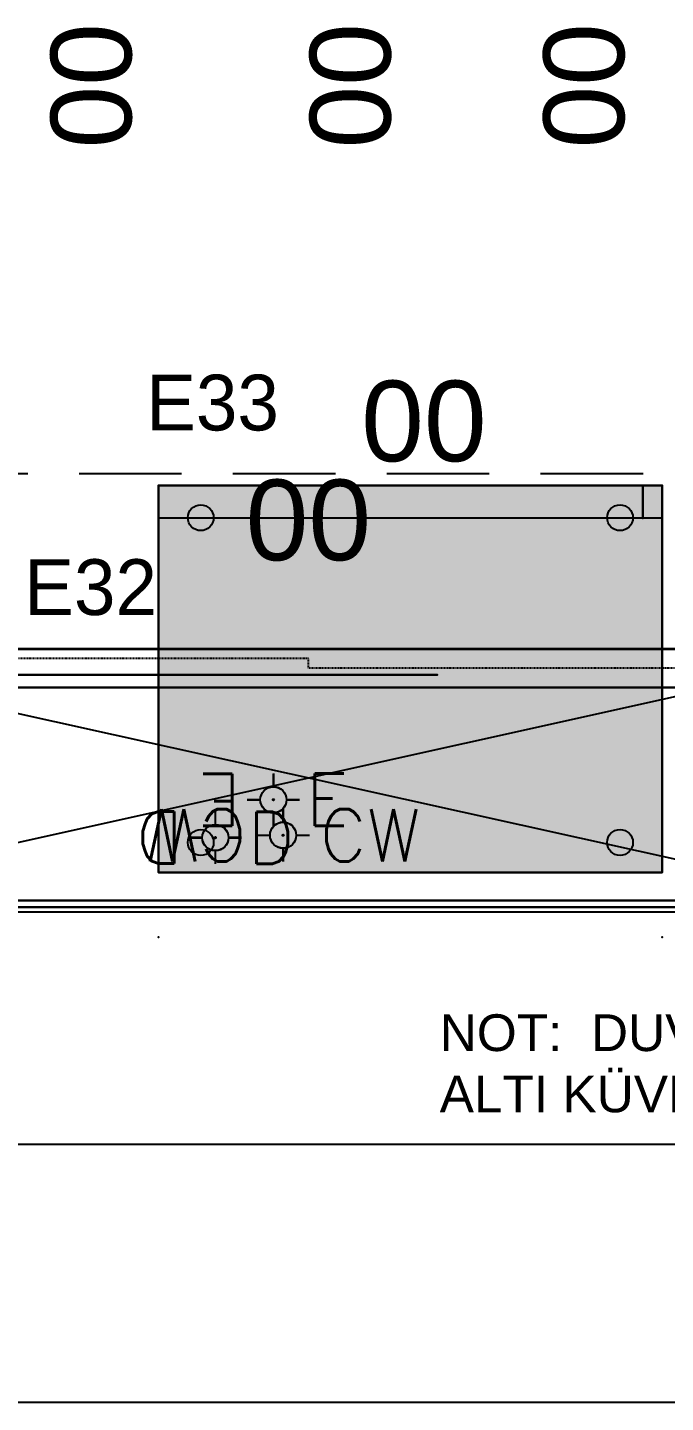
# Model space of a CAD drawing. Header units: millimetres. Extents: x 38967 to 51721, y 49836 to 53207.
# Drawn here: x 48819.9 to 48918.6, y 51690.6 to 51903.8 of the extents above; entities that cross this region are included whole.
import ezdxf
from ezdxf.enums import TextEntityAlignment as Align

# ---------------------------------------------------------------- set-up
doc = ezdxf.new("R2010")
doc.units = ezdxf.units.MM
doc.header["$LTSCALE"] = 5
doc.linetypes.add('HIDDEN2', pattern=[4.7625, 3.175, -1.5875])
doc.linetypes.add('NASCOSTA', pattern=[0.375, 0.25, -0.125])
for name, color, linetype in [('200-EquipBlack-3d', 250, 'Continuous'), ('200-EquipBorder-2d', 9, 'Continuous'), ('200-EquipID-2d', 7, 'Continuous'), ('200-EquipInternal-2d', 252, 'Continuous'), ('200-EquipRemBorder-2d', 21, 'Continuous'), ('200-EquipSteel-3d', 9, 'Continuous'), ('250-Cwater-2d', 160, 'Continuous'), ('250-Drain-2D', 140, 'Continuous'), ('250-ele-2d', 20, 'Continuous'), ('elev3', 8, 'Continuous'), ('trace_down', 8, 'HIDDEN2')]:
    doc.layers.add(name, color=color, linetype=linetype)
doc.layers.add('200-InsPoint-3D', color=3, linetype='Continuous', plot=False)
doc.styles.add('Arial', font='arial.ttf')
doc.styles.add('ROMANS', font='micross.ttf')
doc.styles.add('SIMPLEX', font='simplex')
doc.styles.add('TAKSİM', font='GOTHIC.TTF', dxfattribs={"height": 20})

# ---------------------------------------------------------------- blocks, each defined once
blk = doc.blocks.new('ECON')
at = {"layer": '250-ele-2d'}
for p, q in [((0, 40.6), (0, 20.3)), ((-40.6, 0), (-20.3, 0)), ((20.3, 0), (40.6, 0)), ((0, -20.3), (0, -40.6))]:
    blk.add_line(p, q, dxfattribs=at)
for radius in [20.3, 1]:
    blk.add_circle((0, 0), radius, dxfattribs=at)
blk.add_point((0, 0), dxfattribs=at)
at = {"layer": '250-ele-2d', "style": 'SIMPLEX', "flags": 8}
blk.add_attdef('E', (50, -40.6), '', height=81, dxfattribs=at)
blk = doc.blocks.new('CCON')
at = {"layer": '250-Cwater-2d'}
for p, q in [((0, 40.6), (0, 20.3)), ((-40.6, 0), (-20.3, 0)), ((20.3, 0), (40.6, 0)), ((0, -20.3), (0, -40.6))]:
    blk.add_line(p, q, dxfattribs=at)
for radius in [20.3, 1]:
    blk.add_circle((0, 0), radius, dxfattribs=at)
blk.add_point((0, 0), dxfattribs=at)
at = {"layer": '250-Cwater-2d', "style": 'SIMPLEX', "flags": 8}
blk.add_attdef('CW', (56.5, -40.6), '', height=81, dxfattribs=at)
blk = doc.blocks.new('DCON')
at = {"layer": '250-Drain-2D'}
for p, q in [((0, 40.6), (0, 20.3)), ((-40.6, 0), (-20.3, 0)), ((20.3, 0), (40.6, 0)), ((0, -20.3), (0, -40.6))]:
    blk.add_line(p, q, dxfattribs=at)
for radius in [20.3, 1]:
    blk.add_circle((0, 0), radius, dxfattribs=at)
blk.add_point((0, 0), dxfattribs=at)
at = {"layer": '250-Drain-2D', "style": 'SIMPLEX', "flags": 8}
blk.add_attdef('D', (50, -40.6), '', height=81, dxfattribs=at)
blk = doc.blocks.new('FGC90A')
at = {"layer": '200-EquipBlack-3d'}
for points in [[(780, -100, 100), (0, -100, 100), (0, -100, 400), (780, -100, 400)], [(30, -700, 720), (750, -700, 720), (750, -700, 990), (30, -700, 990)]]:
    blk.add_3dface(points, dxfattribs=at)
at = {"layer": '200-EquipBorder-2d'}
blk.add_lwpolyline([(0, -700), (780, -700), (780, -100), (0, -100)], close=True, dxfattribs=at)
at = {"layer": '200-EquipInternal-2d'}
blk.add_line((780, -650), (0, -650), dxfattribs=at)
at = {"layer": '200-EquipSteel-3d', "extrusion": (1, 1.83691e-16, 3.37424e-32), "elevation": 30}
blk.add_lwpolyline([(-700, 720), (-649, 720), (-649, 650), (-700, 682)], dxfattribs=at)
at = {"layer": '200-EquipSteel-3d'}
for centre in [(65.4, -146.7), (714.6, -146.7), (65.4, -650), (714.6, -650)]:
    blk.add_circle(centre, 20, dxfattribs=at)
blk.add_solid([(0, -700, 990), (0, -100, 990), (780, -700, 990), (780, -100, 990)], dxfattribs=at)
at = {"layer": '200-EquipSteel-3d', "extrusion": (-1.29408e-31, -1, 1.83691e-16)}
for points in [[(51.8, 343.7, 699), (51.8, 333.7, 699), (96.8, 343.7, 699), (96.8, 333.7, 699)], [(51.8, 203.7, 699), (51.8, 193.7, 699), (96.8, 203.7, 699), (96.8, 193.7, 699)], [(51.8, 143.7, 699), (51.8, 133.7, 699), (96.8, 143.7, 699), (96.8, 133.7, 699)], [(51.8, 163.7, 699), (51.8, 153.7, 699), (96.8, 163.7, 699), (96.8, 153.7, 699)], [(51.8, 183.7, 699), (51.8, 173.7, 699), (96.8, 183.7, 699), (96.8, 173.7, 699)], [(51.8, 243.7, 699), (51.8, 233.7, 699), (96.8, 243.7, 699), (96.8, 233.7, 699)], [(51.8, 223.7, 699), (51.8, 213.7, 699), (96.8, 223.7, 699), (96.8, 213.7, 699)], [(51.8, 263.7, 699), (51.8, 253.7, 699), (96.8, 263.7, 699), (96.8, 253.7, 699)], [(51.8, 303.7, 699), (51.8, 293.7, 699), (96.8, 303.7, 699), (96.8, 293.7, 699)], [(51.8, 283.7, 699), (51.8, 273.7, 699), (96.8, 283.7, 699), (96.8, 273.7, 699)], [(51.8, 323.7, 699), (51.8, 313.7, 699), (96.8, 323.7, 699), (96.8, 313.7, 699)], [(111.5, 343.7, 699), (111.5, 333.7, 699), (156.5, 343.7, 699), (156.5, 333.7, 699)], [(111.5, 203.7, 699), (111.5, 193.7, 699), (156.5, 203.7, 699), (156.5, 193.7, 699)], [(111.5, 143.7, 699), (111.5, 133.7, 699), (156.5, 143.7, 699), (156.5, 133.7, 699)], [(111.5, 163.7, 699), (111.5, 153.7, 699), (156.5, 163.7, 699), (156.5, 153.7, 699)], [(111.5, 183.7, 699), (111.5, 173.7, 699), (156.5, 183.7, 699), (156.5, 173.7, 699)], [(111.5, 243.7, 699), (111.5, 233.7, 699), (156.5, 243.7, 699), (156.5, 233.7, 699)], [(111.5, 223.7, 699), (111.5, 213.7, 699), (156.5, 223.7, 699), (156.5, 213.7, 699)], [(111.5, 263.7, 699), (111.5, 253.7, 699), (156.5, 263.7, 699), (156.5, 253.7, 699)], [(111.5, 303.7, 699), (111.5, 293.7, 699), (156.5, 303.7, 699), (156.5, 293.7, 699)], [(111.5, 283.7, 699), (111.5, 273.7, 699), (156.5, 283.7, 699), (156.5, 273.7, 699)], [(111.5, 323.7, 699), (111.5, 313.7, 699), (156.5, 323.7, 699), (156.5, 313.7, 699)], [(172.8, 183.7, 699), (172.8, 173.7, 699), (217.8, 183.7, 699), (217.8, 173.7, 699)], [(172.8, 203.7, 699), (172.8, 193.7, 699), (217.8, 203.7, 699), (217.8, 193.7, 699)], [(172.8, 163.7, 699), (172.8, 153.7, 699), (217.8, 163.7, 699), (217.8, 153.7, 699)], [(172.8, 143.7, 699), (172.8, 133.7, 699), (217.8, 143.7, 699), (217.8, 133.7, 699)], [(172.8, 323.7, 699), (172.8, 313.7, 699), (217.8, 323.7, 699), (217.8, 313.7, 699)], [(172.8, 343.7, 699), (172.8, 333.7, 699), (217.8, 343.7, 699), (217.8, 333.7, 699)], [(172.8, 283.7, 699), (172.8, 273.7, 699), (217.8, 283.7, 699), (217.8, 273.7, 699)], [(172.8, 303.7, 699), (172.8, 293.7, 699), (217.8, 303.7, 699), (217.8, 293.7, 699)], [(172.8, 243.7, 699), (172.8, 233.7, 699), (217.8, 243.7, 699), (217.8, 233.7, 699)], [(172.8, 223.7, 699), (172.8, 213.7, 699), (217.8, 223.7, 699), (217.8, 213.7, 699)], [(172.8, 263.7, 699), (172.8, 253.7, 699), (217.8, 263.7, 699), (217.8, 253.7, 699)], [(232.4, 183.7, 699), (232.4, 173.7, 699), (277.4, 183.7, 699), (277.4, 173.7, 699)], [(232.4, 203.7, 699), (232.4, 193.7, 699), (277.4, 203.7, 699), (277.4, 193.7, 699)], [(232.4, 163.7, 699), (232.4, 153.7, 699), (277.4, 163.7, 699), (277.4, 153.7, 699)], [(232.4, 283.7, 699), (232.4, 273.7, 699), (277.4, 283.7, 699), (277.4, 273.7, 699)], [(232.4, 303.7, 699), (232.4, 293.7, 699), (277.4, 303.7, 699), (277.4, 293.7, 699)], [(232.4, 243.7, 699), (232.4, 233.7, 699), (277.4, 243.7, 699), (277.4, 233.7, 699)], [(232.4, 223.7, 699), (232.4, 213.7, 699), (277.4, 223.7, 699), (277.4, 213.7, 699)], [(232.4, 263.7, 699), (232.4, 253.7, 699), (277.4, 263.7, 699), (277.4, 253.7, 699)], [(232.4, 323.7, 699), (232.4, 313.7, 699), (277.4, 323.7, 699), (277.4, 313.7, 699)], [(232.4, 343.7, 699), (232.4, 333.7, 699), (277.4, 343.7, 699), (277.4, 333.7, 699)], [(232.4, 143.7, 699), (232.4, 133.7, 699), (277.4, 143.7, 699), (277.4, 133.7, 699)], [(292.1, 223.7, 699), (292.1, 213.7, 699), (337.1, 223.7, 699), (337.1, 213.7, 699)], [(292.1, 143.7, 699), (292.1, 133.7, 699), (337.1, 143.7, 699), (337.1, 133.7, 699)], [(292.1, 163.7, 699), (292.1, 153.7, 699), (337.1, 163.7, 699), (337.1, 153.7, 699)], [(292.1, 203.7, 699), (292.1, 193.7, 699), (337.1, 203.7, 699), (337.1, 193.7, 699)], [(292.1, 183.7, 699), (292.1, 173.7, 699), (337.1, 183.7, 699), (337.1, 173.7, 699)], [(292.1, 263.7, 699), (292.1, 253.7, 699), (337.1, 263.7, 699), (337.1, 253.7, 699)], [(292.1, 243.7, 699), (292.1, 233.7, 699), (337.1, 243.7, 699), (337.1, 233.7, 699)], [(292.1, 303.7, 699), (292.1, 293.7, 699), (337.1, 303.7, 699), (337.1, 293.7, 699)], [(292.1, 283.7, 699), (292.1, 273.7, 699), (337.1, 283.7, 699), (337.1, 273.7, 699)], [(292.1, 343.7, 699), (292.1, 333.7, 699), (337.1, 343.7, 699), (337.1, 333.7, 699)], [(292.1, 323.7, 699), (292.1, 313.7, 699), (337.1, 323.7, 699), (337.1, 313.7, 699)], [(292.1, 183.7, 699), (292.1, 173.7, 699), (337.1, 183.7, 699), (337.1, 173.7, 699)], [(292.1, 143.7, 699), (292.1, 133.7, 699), (337.1, 143.7, 699), (337.1, 133.7, 699)], [(292.1, 163.7, 699), (292.1, 153.7, 699), (337.1, 163.7, 699), (337.1, 153.7, 699)], [(292.1, 343.7, 699), (292.1, 333.7, 699), (337.1, 343.7, 699), (337.1, 333.7, 699)], [(292.1, 323.7, 699), (292.1, 313.7, 699), (337.1, 323.7, 699), (337.1, 313.7, 699)], [(292.1, 303.7, 699), (292.1, 293.7, 699), (337.1, 303.7, 699), (337.1, 293.7, 699)], [(292.1, 283.7, 699), (292.1, 273.7, 699), (337.1, 283.7, 699), (337.1, 273.7, 699)], [(292.1, 223.7, 699), (292.1, 213.7, 699), (337.1, 223.7, 699), (337.1, 213.7, 699)], [(292.1, 203.7, 699), (292.1, 193.7, 699), (337.1, 203.7, 699), (337.1, 193.7, 699)], [(292.1, 263.7, 699), (292.1, 253.7, 699), (337.1, 263.7, 699), (337.1, 253.7, 699)], [(292.1, 243.7, 699), (292.1, 233.7, 699), (337.1, 243.7, 699), (337.1, 233.7, 699)], [(351.8, 183.7, 699), (351.8, 173.7, 699), (396.8, 183.7, 699), (396.8, 173.7, 699)], [(351.8, 163.7, 699), (351.8, 153.7, 699), (396.8, 163.7, 699), (396.8, 153.7, 699)], [(351.8, 143.7, 699), (351.8, 133.7, 699), (396.8, 143.7, 699), (396.8, 133.7, 699)], [(351.8, 343.7, 699), (351.8, 333.7, 699), (396.8, 343.7, 699), (396.8, 333.7, 699)], [(351.8, 283.7, 699), (351.8, 273.7, 699), (396.8, 283.7, 699), (396.8, 273.7, 699)], [(351.8, 303.7, 699), (351.8, 293.7, 699), (396.8, 303.7, 699), (396.8, 293.7, 699)], [(351.8, 203.7, 699), (351.8, 193.7, 699), (396.8, 203.7, 699), (396.8, 193.7, 699)], [(351.8, 223.7, 699), (351.8, 213.7, 699), (396.8, 223.7, 699), (396.8, 213.7, 699)], [(351.8, 243.7, 699), (351.8, 233.7, 699), (396.8, 243.7, 699), (396.8, 233.7, 699)], [(351.8, 263.7, 699), (351.8, 253.7, 699), (396.8, 263.7, 699), (396.8, 253.7, 699)], [(351.8, 323.7, 699), (351.8, 313.7, 699), (396.8, 323.7, 699), (396.8, 313.7, 699)]]:
    blk.add_solid(points, dxfattribs=at)
at = {"layer": '200-EquipSteel-3d'}
for points in [[(0, -100, 400), (780, -100, 400), (780, -100, 990), (0, -100, 990)], [(0, -100, 100), (0, -200, 100), (0, -200, 990), (0, -100, 990)], [(780, -100, 100), (780, -200, 100), (780, -200, 990), (780, -100, 990)], [(0, -700, 100), (0, -200, 100), (0, -200, 990), (0, -700, 990)], [(780, -700, 100), (780, -200, 100), (780, -200, 990), (780, -700, 990)], [(30, -700, 990), (30, -700, 100), (0, -700, 100), (0, -700, 990)], [(30, -700, 100), (750, -700, 100), (750, -700, 682), (30, -700, 682)], [(780, -700, 990), (780, -700, 100), (750, -700, 100), (750, -700, 990)]]:
    blk.add_3dface(points, dxfattribs=at)
at = {"layer": '200-InsPoint-3D'}
for p in [(0, 0), (780, 0), (0, -700), (780, -700)]:
    blk.add_point(p, dxfattribs=at)
at = {"layer": '250-Cwater-2d'}
blk.add_blockref('CCON', (587, -157.7), dxfattribs=at).add_auto_attribs({'CW': 'CW'})
at = {"layer": '250-Drain-2D'}
blk.add_blockref('DCON', (691.8, -154.3), dxfattribs=at).add_auto_attribs({'D': 'D'})
at = {"layer": '250-ele-2d'}
blk.add_blockref('ECON', (602, -212.7, 0), dxfattribs=at).add_auto_attribs({'E': 'E'})
at = {"layer": '200-InsPoint-3D', "flags": 9}
blk.add_attdef('DISTANG', (0, 0), '', height=1, dxfattribs=at)
blk = doc.blocks.new('attrib')
at = {"layer": '200-EquipID-2d', "style": 'Arial'}
blk.add_attdef('POS', text='', height=2.5, dxfattribs=at).set_placement((0, 0, -1), align=Align.MIDDLE)
at = {"layer": '200-EquipID-2d', "style": 'ROMANS', "flags": 1}
for tag, p in [('ZONA', (0, -4.905, -2)), ('EQUIPMENTDATA', (0, -7.89, -2)), ('LONGDESCR', (0, -11.302, -2)), ('EQUIPMENTCONN', (0, -14.714, -2)), ('ACCESSORYDATA', (0, -18.552, -2)), ('ACCESSORYCONN', (0, -21.857, -2))]:
    blk.add_attdef(tag, text='', height=2.5, dxfattribs=at).set_placement(p, align=Align.CENTER)
blk = doc.blocks.new('PS1800LC')
at = {"layer": '200-EquipBlack-3d', "extrusion": (0, -1, 0)}
for points, elevation in [([(125, 1713), (55, 1713), (55, 1913), (125, 1913)], 350), ([(1475, 1713), (1545, 1713), (1545, 1913), (1475, 1913)], 370)]:
    blk.add_lwpolyline(points, close=True, dxfattribs=dict(at, elevation=elevation))
at = {"layer": '200-EquipBlack-3d'}
for points in [[(72.5, -350, 1713), (72.5, -350, 1913), (55, -350, 1913), (55, -350, 1713)], [(125, -360, 1913), (125, -360, 1713), (72.5, -350, 1713), (72.5, -350, 1913)], [(1475, -380, 1913), (1475, -380, 1713), (1527.5, -370, 1713), (1527.5, -370, 1913)], [(1527.5, -370, 1713), (1527.5, -370, 1913), (1545, -370, 1913), (1545, -370, 1713)]]:
    blk.add_3dface(points, dxfattribs=at)
at = {"layer": '200-EquipInternal-2d'}
for p, q in [((0, -399.8, 10), (1800, 0, 10)), ((0, 0, 10), (1800, -399.8, 10))]:
    blk.add_line(p, q, dxfattribs=at)
at = {"layer": '200-EquipInternal-2d', "linetype": 'NASCOSTA'}
blk.add_lwpolyline([(0, -370), (900, -370), (900, -385), (1800, -385)], dxfattribs=at)
at = {"layer": '200-EquipSteel-3d', "extrusion": (0, -1, 0)}
for points, elevation in [([(30, 1590), (920, 1590), (920, 2160), (30, 2160)], 340), ([(1570, 1590), (700, 1590), (700, 2160), (1570, 2160)], 360)]:
    blk.add_lwpolyline(points, close=True, dxfattribs=dict(at, elevation=elevation))
at = {"layer": '200-EquipSteel-3d'}
blk.add_3dface([(1770, 0, 1590), (30, 0, 1590), (30, 0, 2160), (1770, 0, 2160)], dxfattribs=at)
at = {"layer": '200-EquipSteel-3d', "invisible_edges": 15}
for points in [[(920, -360, 1590), (125, -360, 1713), (55, -360, 1713), (30, -360, 1590)], [(55, -360, 1713), (30, -360, 1590), (30, -360, 2160), (55, -360, 1913)], [(30, -360, 2160), (55, -360, 1913), (125, -360, 1913), (920, -360, 2160)], [(125, -360, 1913), (920, -360, 2160), (920, -360, 1590), (125, -360, 1713)], [(1475, -380, 1913), (700, -380, 2160), (700, -380, 1590), (1475, -380, 1713)], [(1570, -380, 2160), (1545, -380, 1913), (1475, -380, 1913), (700, -380, 2160)], [(700, -380, 1590), (1475, -380, 1713), (1545, -380, 1713), (1570, -380, 1590)], [(1545, -380, 1713), (1570, -380, 1590), (1570, -380, 2160), (1545, -380, 1913)]]:
    blk.add_3dface(points, dxfattribs=at)
at = {"layer": '200-InsPoint-3D'}
for p in [(0, 0), (1800, 0), (0, -400), (1800, -400)]:
    blk.add_point(p, dxfattribs=at)
blk.add_attdef('DISTANG', (0, 0), '', height=1, dxfattribs=at)
at = {"layer": '200-EquipRemBorder-2d'}
mesh = blk.add_polymesh((6, 3), dxfattribs=at)
for k, corner in enumerate([(1800, -399.8, 10), (1800, -399.8), (1800, -399.8), (0, -399.8, 10), (0, -399.8), (0, -399.8), (0, 0, 10), (0, 0), (0, -399.8), (1800, 0, 10), (1800, 0), (1800, -399.8), (1800, 0, 10), (1800, 0, 10), (1800, -399.8, 10), (0, 0, 10), (0, 0, 10), (0, -399.8, 10)]):
    mesh.set_mesh_vertex(divmod(k, 3), corner)
at = {"layer": '200-EquipSteel-3d'}
mesh = blk.add_polymesh((6, 3), dxfattribs=at)
for k, corner in enumerate([(30, -400, 2200), (30, -400, 1550), (30, -400, 1550), (0, -400, 2200), (0, -400, 1550), (0, -400, 1550), (0, 0, 2200), (0, 0, 1550), (0, -400, 1550), (30, 0, 2200), (30, 0, 1550), (30, -400, 1550), (30, 0, 2200), (30, 0, 2200), (30, -400, 2200), (0, 0, 2200), (0, 0, 2200), (0, -400, 2200)]):
    mesh.set_mesh_vertex(divmod(k, 3), corner)
mesh = blk.add_polymesh((6, 3), dxfattribs=at)
for k, corner in enumerate([(1800, -400, 2200), (1800, -400, 1550), (1800, -400, 1550), (1770, -400, 2200), (1770, -400, 1550), (1770, -400, 1550), (1770, 0, 2200), (1770, 0, 1550), (1770, -400, 1550), (1800, 0, 2200), (1800, 0, 1550), (1800, -400, 1550), (1800, 0, 2200), (1800, 0, 2200), (1800, -400, 2200), (1770, 0, 2200), (1770, 0, 2200), (1770, -400, 2200)]):
    mesh.set_mesh_vertex(divmod(k, 3), corner)
mesh = blk.add_polymesh((6, 3), dxfattribs=at)
for k, corner in enumerate([(1770, -400, 1590), (1770, -400, 1550), (1770, -400, 1550), (30, -400, 1590), (30, -400, 1550), (30, -400, 1550), (30, 0, 1590), (30, 0, 1550), (30, -400, 1550), (1770, 0, 1590), (1770, 0, 1550), (1770, -400, 1550), (1770, 0, 1590), (1770, 0, 1590), (1770, -400, 1590), (30, 0, 1590), (30, 0, 1590), (30, -400, 1590)]):
    mesh.set_mesh_vertex(divmod(k, 3), corner)
mesh = blk.add_polymesh((6, 3), dxfattribs=at)
for k, corner in enumerate([(1770, -400, 2200), (1770, -400, 2160), (1770, -400, 2160), (30, -400, 2200), (30, -400, 2160), (30, -400, 2160), (30, 0, 2200), (30, 0, 2160), (30, -400, 2160), (1770, 0, 2200), (1770, 0, 2160), (1770, -400, 2160), (1770, 0, 2200), (1770, 0, 2200), (1770, -400, 2200), (30, 0, 2200), (30, 0, 2200), (30, -400, 2200)]):
    mesh.set_mesh_vertex(divmod(k, 3), corner)
mesh = blk.add_polymesh((6, 3), dxfattribs=at)
for k, corner in enumerate([(1770, -340, 1920), (1770, -340, 1880), (1770, -340, 1880), (30, -340, 1920), (30, -340, 1880), (30, -340, 1880), (30, -10, 1920), (30, -10, 1880), (30, -340, 1880), (1770, -10, 1920), (1770, -10, 1880), (1770, -340, 1880), (1770, -10, 1920), (1770, -10, 1920), (1770, -340, 1920), (30, -10, 1920), (30, -10, 1920), (30, -340, 1920)]):
    mesh.set_mesh_vertex(divmod(k, 3), corner)

msp = doc.modelspace()

# ---------------------------------------------------------------- linework, layer by layer
at = {"layer": 'elev3'}
for p, q in [((50293.34, 51766.64), (46913.34, 51766.64)), ((50357.34, 51730.64), (46849.34, 51730.64)), ((50357.34, 51690.64), (46849.34, 51690.64))]:
    msp.add_line(p, q, dxfattribs=at)
at = {"layer": 'trace_down'}
msp.add_line((48637.34, 51834.64), (49269.34, 51834.64), dxfattribs=at)

# ---------------------------------------------------------------- block references
at = {"xscale": 0.1000000000003638, "yscale": 0.09999999999854481, "zscale": 0.1000000000003638, "rotation": 180}
msp.add_blockref('FGC90A', (48918.13, 51762.78), dxfattribs=at)
msp.add_blockref('PS1800LC', (48953.34, 51767.44), dxfattribs=at).add_auto_attribs({'DISTANG': '1667.399130558444^I5.713140440381541'})
at = {"xscale": 0.1000000000003638, "yscale": 0.09999999999854481, "zscale": 0.1000000000003638}
for name, p, values in [('ECON', (48857.93, 51784.08), {'E': 'E'}), ('DCON', (48848.93, 51778.18), {'D': 'D'}), ('CCON', (48859.43, 51778.58), {'CW': 'CW'})]:
    msp.add_blockref(name, p, dxfattribs=at).add_auto_attribs(values)
at = {"layer": '200-EquipID-2d'}
ref = msp.add_blockref('attrib', (48829.69, 51894.73), dxfattribs=dict(at, xscale=5, yscale=5, zscale=5, rotation=90))
ref.add_attrib('POS', '00', dxfattribs={"color": 1, "height": 12.5, "rotation": 90, "style": 'Arial'}).set_placement((48829.69, 51894.73, -5), align=Align.MIDDLE)
ref = msp.add_blockref('attrib', (48869.81, 51894.73), dxfattribs=dict(at, xscale=5, yscale=5, zscale=5, rotation=90))
ref.add_attrib('POS', '00', dxfattribs={"color": 1, "height": 12.5, "rotation": 90, "style": 'Arial'}).set_placement((48869.81, 51894.73, -5), align=Align.MIDDLE)
ref = msp.add_blockref('attrib', (48905.98, 51894.73), dxfattribs=dict(at, xscale=5, yscale=5, zscale=5, rotation=90))
ref.add_attrib('POS', '00', dxfattribs={"color": 1, "height": 12.5, "rotation": 90, "style": 'Arial'}).set_placement((48905.98, 51894.73, -5), align=Align.MIDDLE)
ref = msp.add_blockref('attrib', (48881.23, 51842.78), dxfattribs=dict(at, xscale=5, yscale=5, zscale=5))
ref.add_attrib('POS', '00', dxfattribs={"color": 7, "height": 12.5, "style": 'Arial'}).set_placement((48881.23, 51842.78, -5), align=Align.MIDDLE)
ref = msp.add_blockref('attrib', (48863.34, 51827.44), dxfattribs=dict(at, xscale=5, yscale=5, zscale=5))
ref.add_attrib('POS', '00', dxfattribs={"color": 7, "height": 12.5, "style": 'Arial'}).set_placement((48863.34, 51827.44, -5), align=Align.MIDDLE)

# ---------------------------------------------------------------- texts
at = {"style": 'TAKSİM'}
for s, p in [('E33', (48848.5, 51841.31)), ('E32', (48829.62, 51812.7))]:
    msp.add_text(s, height=8.64, dxfattribs=at).set_placement(p, align=Align.CENTER)
at = {"layer": '200-EquipID-2d', "insert": (48883.67, 51750.81), "char_height": 5.6944, "width": 121.0653, "attachment_point": 1, "style": 'ROMANS'}
msp.add_mtext('{\\fMicrosoft Sans Serif|b0|i0|c162|p34;NOT:  DUVAR DOLAPLARINI ALTI KÜVET HAZENELİ OLACAK}', dxfattribs=at)

doc.saveas('drawing.dxf')
